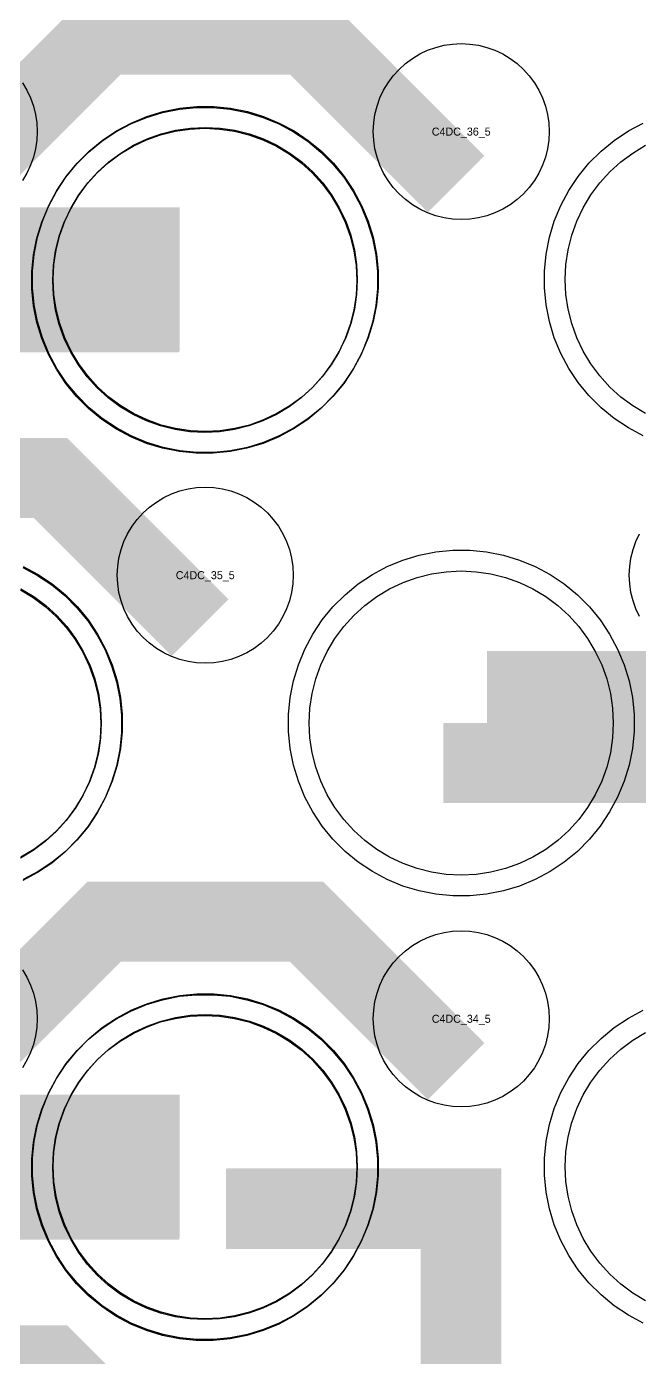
# Model space of a CAD drawing. Extents: x -11880 to 11880, y -14992 to 14992.
# Drawn here: x -10295.8 to -10104.3, y -10188 to -9772.3 of the extents above; entities that cross this region are included whole.
import ezdxf
from ezdxf.enums import TextEntityAlignment as Align

# ---------------------------------------------------------------- set-up
doc = ezdxf.new("R2010")
doc.units = 0
doc.header["$MEASUREMENT"] = 0
for name, color, linetype in [('GDS_775_DT_237', 138, 'CONTINUOUS'), ('RDL1_FS', 34, 'CONTINUOUS'), ('RDL_BS', 160, 'CONTINUOUS')]:
    doc.layers.add(name, color=color, linetype=linetype)

msp = doc.modelspace()

# ---------------------------------------------------------------- linework, layer by layer
at = {"layer": 'RDL1_FS', "color": 241, "true_color": 0xf7abae}
for points in [[(-10240.149, -9899.051), (-10244.806, -9898.822), (-10249.417, -9898.138), (-10253.94, -9897.006), (-10258.33, -9895.434), (-10262.544, -9893.442), (-10266.544, -9891.044), (-10270.289, -9888.266), (-10273.743, -9885.136), (-10276.873, -9881.682), (-10279.651, -9877.937), (-10282.049, -9873.937), (-10284.041, -9869.723), (-10285.613, -9865.333), (-10286.745, -9860.81), (-10287.429, -9856.199), (-10287.658, -9851.542), (-10287.429, -9846.885), (-10286.745, -9842.274), (-10285.613, -9837.751), (-10284.041, -9833.361), (-10282.049, -9829.147), (-10279.651, -9825.147), (-10276.873, -9821.402), (-10273.743, -9817.948), (-10270.289, -9814.818), (-10266.544, -9812.04), (-10262.544, -9809.642), (-10258.33, -9807.65), (-10253.94, -9806.078), (-10249.417, -9804.946), (-10244.806, -9804.262), (-10240.149, -9804.033), (-10235.492, -9804.262), (-10230.881, -9804.946), (-10226.358, -9806.078), (-10221.968, -9807.65), (-10217.754, -9809.642), (-10213.754, -9812.04), (-10210.009, -9814.818), (-10206.555, -9817.948), (-10203.425, -9821.402), (-10200.647, -9825.147), (-10198.249, -9829.147), (-10196.257, -9833.361), (-10194.685, -9837.751), (-10193.553, -9842.274), (-10192.869, -9846.885), (-10192.64, -9851.542), (-10192.869, -9856.199), (-10193.553, -9860.81), (-10194.685, -9865.333), (-10196.257, -9869.723), (-10198.249, -9873.937), (-10200.647, -9877.937), (-10203.425, -9881.682), (-10206.555, -9885.136), (-10210.009, -9888.266), (-10213.754, -9891.044), (-10217.754, -9893.442), (-10221.968, -9895.434), (-10226.358, -9897.006), (-10230.881, -9898.138), (-10235.492, -9898.822)], [(-10240.149, -10176.176), (-10244.806, -10175.947), (-10249.417, -10175.263), (-10253.94, -10174.131), (-10258.33, -10172.559), (-10262.544, -10170.567), (-10266.544, -10168.169), (-10270.289, -10165.391), (-10273.743, -10162.261), (-10276.873, -10158.807), (-10279.651, -10155.062), (-10282.049, -10151.062), (-10284.041, -10146.848), (-10285.613, -10142.458), (-10286.745, -10137.935), (-10287.429, -10133.324), (-10287.658, -10128.667), (-10287.429, -10124.01), (-10286.745, -10119.399), (-10285.613, -10114.876), (-10284.041, -10110.486), (-10282.049, -10106.272), (-10279.651, -10102.272), (-10276.873, -10098.527), (-10273.743, -10095.073), (-10270.289, -10091.943), (-10266.544, -10089.165), (-10262.544, -10086.767), (-10258.33, -10084.775), (-10253.94, -10083.203), (-10249.417, -10082.071), (-10244.806, -10081.387), (-10240.149, -10081.158), (-10235.492, -10081.387), (-10230.881, -10082.071), (-10226.358, -10083.203), (-10221.968, -10084.775), (-10217.754, -10086.767), (-10213.754, -10089.165), (-10210.009, -10091.943), (-10206.555, -10095.073), (-10203.425, -10098.527), (-10200.647, -10102.272), (-10198.249, -10106.272), (-10196.257, -10110.486), (-10194.685, -10114.876), (-10193.553, -10119.399), (-10192.869, -10124.01), (-10192.64, -10128.667), (-10192.869, -10133.324), (-10193.553, -10137.935), (-10194.685, -10142.458), (-10196.257, -10146.848), (-10198.249, -10151.062), (-10200.647, -10155.062), (-10203.425, -10158.807), (-10206.555, -10162.261), (-10210.009, -10165.391), (-10213.754, -10168.169), (-10217.754, -10170.567), (-10221.968, -10172.559), (-10226.358, -10174.131), (-10230.881, -10175.263), (-10235.492, -10175.947)]]:
    msp.add_lwpolyline(points, close=True, dxfattribs=at)
at = {"layer": 'RDL1_FS'}
for points in [[(-10240, -9898.769), (-10244.657, -9898.54), (-10249.268, -9897.856), (-10253.791, -9896.724), (-10258.181, -9895.152), (-10262.395, -9893.16), (-10266.395, -9890.762), (-10270.14, -9887.984), (-10273.594, -9884.854), (-10276.724, -9881.4), (-10279.502, -9877.655), (-10281.9, -9873.655), (-10283.892, -9869.441), (-10285.464, -9865.051), (-10286.596, -9860.528), (-10287.28, -9855.917), (-10287.509, -9851.26), (-10287.28, -9846.603), (-10286.596, -9841.992), (-10285.464, -9837.469), (-10283.892, -9833.079), (-10281.9, -9828.865), (-10279.502, -9824.865), (-10276.724, -9821.12), (-10273.594, -9817.666), (-10270.14, -9814.536), (-10266.395, -9811.758), (-10262.395, -9809.36), (-10258.181, -9807.368), (-10253.791, -9805.796), (-10249.268, -9804.664), (-10244.657, -9803.98), (-10240, -9803.751), (-10235.343, -9803.98), (-10230.732, -9804.664), (-10226.209, -9805.796), (-10221.819, -9807.368), (-10217.605, -9809.36), (-10213.605, -9811.758), (-10209.86, -9814.536), (-10206.406, -9817.666), (-10203.276, -9821.12), (-10200.498, -9824.865), (-10198.1, -9828.865), (-10196.108, -9833.079), (-10194.536, -9837.469), (-10193.404, -9841.992), (-10192.72, -9846.603), (-10192.491, -9851.26), (-10192.72, -9855.917), (-10193.404, -9860.528), (-10194.536, -9865.051), (-10196.108, -9869.441), (-10198.1, -9873.655), (-10200.498, -9877.655), (-10203.276, -9881.4), (-10206.406, -9884.854), (-10209.86, -9887.984), (-10213.605, -9890.762), (-10217.605, -9893.16), (-10221.819, -9895.152), (-10226.209, -9896.724), (-10230.732, -9897.856), (-10235.343, -9898.54)], [(-10160, -10037.329), (-10164.657, -10037.1), (-10169.268, -10036.416), (-10173.791, -10035.284), (-10178.181, -10033.712), (-10182.395, -10031.72), (-10186.395, -10029.322), (-10190.14, -10026.544), (-10193.594, -10023.414), (-10196.724, -10019.96), (-10199.502, -10016.215), (-10201.9, -10012.215), (-10203.892, -10008.001), (-10205.464, -10003.611), (-10206.596, -9999.088), (-10207.28, -9994.477), (-10207.509, -9989.82), (-10207.28, -9985.163), (-10206.596, -9980.552), (-10205.464, -9976.029), (-10203.892, -9971.639), (-10201.9, -9967.425), (-10199.502, -9963.425), (-10196.724, -9959.68), (-10193.594, -9956.226), (-10190.14, -9953.096), (-10186.395, -9950.318), (-10182.395, -9947.92), (-10178.181, -9945.928), (-10173.791, -9944.356), (-10169.268, -9943.224), (-10164.657, -9942.54), (-10160, -9942.311), (-10155.343, -9942.54), (-10150.732, -9943.224), (-10146.209, -9944.356), (-10141.819, -9945.928), (-10137.605, -9947.92), (-10133.605, -9950.318), (-10129.86, -9953.096), (-10126.406, -9956.226), (-10123.276, -9959.68), (-10120.498, -9963.425), (-10118.1, -9967.425), (-10116.108, -9971.639), (-10114.536, -9976.029), (-10113.404, -9980.552), (-10112.72, -9985.163), (-10112.491, -9989.82), (-10112.72, -9994.477), (-10113.404, -9999.088), (-10114.536, -10003.611), (-10116.108, -10008.001), (-10118.1, -10012.215), (-10120.498, -10016.215), (-10123.276, -10019.96), (-10126.406, -10023.414), (-10129.86, -10026.544), (-10133.605, -10029.322), (-10137.605, -10031.72), (-10141.819, -10033.712), (-10146.209, -10035.284), (-10150.732, -10036.416), (-10155.343, -10037.1)], [(-10240, -10175.894), (-10244.657, -10175.665), (-10249.268, -10174.981), (-10253.791, -10173.849), (-10258.181, -10172.277), (-10262.395, -10170.285), (-10266.395, -10167.887), (-10270.14, -10165.109), (-10273.594, -10161.979), (-10276.724, -10158.525), (-10279.502, -10154.78), (-10281.9, -10150.78), (-10283.892, -10146.566), (-10285.464, -10142.176), (-10286.596, -10137.653), (-10287.28, -10133.042), (-10287.509, -10128.385), (-10287.28, -10123.728), (-10286.596, -10119.117), (-10285.464, -10114.594), (-10283.892, -10110.204), (-10281.9, -10105.99), (-10279.502, -10101.99), (-10276.724, -10098.245), (-10273.594, -10094.791), (-10270.14, -10091.661), (-10266.395, -10088.883), (-10262.395, -10086.485), (-10258.181, -10084.493), (-10253.791, -10082.921), (-10249.268, -10081.789), (-10244.657, -10081.105), (-10240, -10080.876), (-10235.343, -10081.105), (-10230.732, -10081.789), (-10226.209, -10082.921), (-10221.819, -10084.493), (-10217.605, -10086.485), (-10213.605, -10088.883), (-10209.86, -10091.661), (-10206.406, -10094.791), (-10203.276, -10098.245), (-10200.498, -10101.99), (-10198.1, -10105.99), (-10196.108, -10110.204), (-10194.536, -10114.594), (-10193.404, -10119.117), (-10192.72, -10123.728), (-10192.491, -10128.385), (-10192.72, -10133.042), (-10193.404, -10137.653), (-10194.536, -10142.176), (-10196.108, -10146.566), (-10198.1, -10150.78), (-10200.498, -10154.78), (-10203.276, -10158.525), (-10206.406, -10161.979), (-10209.86, -10165.109), (-10213.605, -10167.887), (-10217.605, -10170.285), (-10221.819, -10172.277), (-10226.209, -10173.849), (-10230.732, -10174.981), (-10235.343, -10175.665)]]:
    msp.add_lwpolyline(points, close=True, dxfattribs=at)
for points in [[(-10102.395, -9893.16), (-10106.395, -9890.762), (-10110.14, -9887.984), (-10113.594, -9884.854), (-10116.724, -9881.4), (-10119.502, -9877.655), (-10121.9, -9873.655), (-10123.892, -9869.441), (-10125.464, -9865.051), (-10126.596, -9860.528), (-10127.28, -9855.917), (-10127.509, -9851.26), (-10127.28, -9846.603), (-10126.596, -9841.992), (-10125.464, -9837.469), (-10123.892, -9833.079), (-10121.9, -9828.865), (-10119.502, -9824.865), (-10116.724, -9821.12), (-10113.594, -9817.666), (-10110.14, -9814.536), (-10106.395, -9811.758), (-10102.395, -9809.36)], [(-10297.605, -9947.92), (-10293.605, -9950.318), (-10289.86, -9953.096), (-10286.406, -9956.226), (-10283.276, -9959.68), (-10280.498, -9963.425), (-10278.1, -9967.425), (-10276.108, -9971.639), (-10274.536, -9976.029), (-10273.404, -9980.552), (-10272.72, -9985.163), (-10272.491, -9989.82), (-10272.72, -9994.477), (-10273.404, -9999.088), (-10274.536, -10003.611), (-10276.108, -10008.001), (-10278.1, -10012.215), (-10280.498, -10016.215), (-10283.276, -10019.96), (-10286.406, -10023.414), (-10289.86, -10026.544), (-10293.605, -10029.322), (-10297.605, -10031.72)], [(-10102.395, -10170.285), (-10106.395, -10167.887), (-10110.14, -10165.109), (-10113.594, -10161.979), (-10116.724, -10158.525), (-10119.502, -10154.78), (-10121.9, -10150.78), (-10123.892, -10146.566), (-10125.464, -10142.176), (-10126.596, -10137.653), (-10127.28, -10133.042), (-10127.509, -10128.385), (-10127.28, -10123.728), (-10126.596, -10119.117), (-10125.464, -10114.594), (-10123.892, -10110.204), (-10121.9, -10105.99), (-10119.502, -10101.99), (-10116.724, -10098.245), (-10113.594, -10094.791), (-10110.14, -10091.661), (-10106.395, -10088.883), (-10102.395, -10086.485)]]:
    msp.add_lwpolyline(points, dxfattribs=at)
at = {"layer": 'RDL1_FS', "color": 241, "true_color": 0xf7abae}
for points in [[(-10320.147, -9851.542, 45, 45, 0), (-10248.147, -9851.542, 45, 45, 0)], [(-10320.147, -10128.667, 45, 45, 0), (-10248.147, -10128.667, 45, 45, 0)]]:
    msp.add_lwpolyline(points, format="xyseb", dxfattribs=at)
at = {"layer": 'RDL1_FS'}
for points in [[(-10319.998, -9851.26, 45, 45, 0), (-10247.998, -9851.26, 45, 45, 0)], [(-10151.998, -9989.82, 45, 45, 0), (-10079.998, -9989.82, 45, 45, 0)], [(-10319.998, -10128.385, 45, 45, 0), (-10247.998, -10128.385, 45, 45, 0)]]:
    msp.add_lwpolyline(points, format="xyseb", dxfattribs=at)
at = {"layer": 'RDL1_FS', "color": 241, "true_color": 0xf7abae}
msp.add_lwpolyline([(-10297.754, -9948.202), (-10293.754, -9950.6), (-10290.009, -9953.378), (-10286.555, -9956.508), (-10283.425, -9959.962), (-10280.647, -9963.707), (-10278.249, -9967.707), (-10276.257, -9971.921), (-10274.685, -9976.311), (-10273.553, -9980.834), (-10272.869, -9985.445), (-10272.64, -9990.102), (-10272.869, -9994.759), (-10273.553, -9999.37), (-10274.685, -10003.893), (-10276.257, -10008.283), (-10278.249, -10012.497), (-10280.647, -10016.497), (-10283.425, -10020.242), (-10286.555, -10023.696), (-10290.009, -10026.826), (-10293.754, -10029.604), (-10297.754, -10032.002)], dxfattribs=at)
at = {"layer": 'RDL_BS'}
for points in [[(-10317.438, -9820.574, 25, 25, 0), (-10271.623, -9774.759, 25, 25, 0), (-10238.07, -9774.759, 25, 25, 0)], [(-10161.599, -9821.473, 25, 25, 0), (-10208.313, -9774.759, 25, 25, 0), (-10238.071, -9774.759, 25, 25, 0)], [(-10241.599, -9960.033, 25, 25, 0), (-10288.313, -9913.319, 25, 25, 0), (-10318.071, -9913.319, 25, 25, 0)], [(-10165.603, -10002.32, 25, 25, 0), (-9987.5, -10002.32, 25, 25, 0)], [(-10317.438, -10097.699, 25, 25, 0), (-10271.623, -10051.884, 25, 25, 0), (-10238.07, -10051.884, 25, 25, 0)], [(-10161.599, -10098.598, 25, 25, 0), (-10208.313, -10051.884, 25, 25, 0), (-10238.071, -10051.884, 25, 25, 0)], [(-10160, -10235.655, 25, 25, 0), (-10160, -10128.878, 25, 25, 0)], [(-10160, -10235.655, 25, 25, 0), (-10160, -10128.878, 25, 25, 0)], [(-10147.5, -10141.378, 25, 25, 0), (-10233.333, -10141.378, 25, 25, 0)], [(-10147.5, -10141.378, 25, 25, 0), (-10212.167, -10141.378, 25, 25, 0)], [(-10241.599, -10237.163, 25, 25, 0), (-10288.313, -10190.449, 25, 25, 0), (-10318.071, -10190.449, 25, 25, 0)]]:
    msp.add_lwpolyline(points, format="xyseb", dxfattribs=at)
for points in [[(-10160, -9832.566), (-10162.693, -9832.434), (-10165.365, -9832.038), (-10167.984, -9831.381), (-10170.519, -9830.474), (-10172.956, -9829.322), (-10175.28, -9827.929), (-10177.443, -9826.326), (-10179.442, -9824.514), (-10181.254, -9822.515), (-10182.857, -9820.352), (-10184.25, -9818.028), (-10185.402, -9815.591), (-10186.309, -9813.056), (-10186.966, -9810.437), (-10187.362, -9807.765), (-10187.494, -9805.072), (-10187.362, -9802.379), (-10186.966, -9799.707), (-10186.309, -9797.088), (-10185.402, -9794.553), (-10184.25, -9792.116), (-10182.857, -9789.792), (-10181.254, -9787.629), (-10179.442, -9785.63), (-10177.443, -9783.818), (-10175.28, -9782.215), (-10172.956, -9780.822), (-10170.519, -9779.67), (-10167.984, -9778.763), (-10165.365, -9778.106), (-10162.693, -9777.71), (-10160, -9777.578), (-10157.307, -9777.71), (-10154.635, -9778.106), (-10152.016, -9778.763), (-10149.481, -9779.67), (-10147.044, -9780.822), (-10144.72, -9782.215), (-10142.557, -9783.818), (-10140.558, -9785.63), (-10138.746, -9787.629), (-10137.143, -9789.792), (-10135.75, -9792.116), (-10134.598, -9794.553), (-10133.691, -9797.088), (-10133.034, -9799.707), (-10132.638, -9802.379), (-10132.506, -9805.072), (-10132.638, -9807.765), (-10133.034, -9810.437), (-10133.691, -9813.056), (-10134.598, -9815.591), (-10135.75, -9818.028), (-10137.143, -9820.352), (-10138.746, -9822.515), (-10140.558, -9824.514), (-10142.557, -9826.326), (-10144.72, -9827.929), (-10147.044, -9829.322), (-10149.481, -9830.474), (-10152.016, -9831.381), (-10154.635, -9832.038), (-10157.307, -9832.434)], [(-10242.644, -9905.26), (-10247.938, -9904.743), (-10253.165, -9903.697), (-10258.205, -9902.166), (-10263.115, -9900.135), (-10267.777, -9897.643), (-10272.191, -9894.696), (-10276.292, -9891.334), (-10280.074, -9887.552), (-10283.436, -9883.451), (-10286.383, -9879.037), (-10288.875, -9874.375), (-10290.906, -9869.465), (-10292.437, -9864.425), (-10293.483, -9859.198), (-10294, -9853.904), (-10294, -9848.616), (-10293.483, -9843.322), (-10292.437, -9838.095), (-10290.906, -9833.055), (-10288.875, -9828.145), (-10286.383, -9823.483), (-10283.436, -9819.069), (-10280.074, -9814.968), (-10276.292, -9811.186), (-10272.191, -9807.824), (-10267.777, -9804.877), (-10263.115, -9802.385), (-10258.205, -9800.354), (-10253.165, -9798.823), (-10247.938, -9797.777), (-10242.644, -9797.26), (-10237.356, -9797.26), (-10232.062, -9797.777), (-10226.835, -9798.823), (-10221.795, -9800.354), (-10216.885, -9802.385), (-10212.223, -9804.877), (-10207.809, -9807.824), (-10203.708, -9811.186), (-10199.926, -9814.968), (-10196.564, -9819.069), (-10193.617, -9823.483), (-10191.125, -9828.145), (-10189.094, -9833.055), (-10187.563, -9838.095), (-10186.517, -9843.322), (-10186, -9848.616), (-10186, -9853.904), (-10186.517, -9859.198), (-10187.563, -9864.425), (-10189.094, -9869.465), (-10191.125, -9874.375), (-10193.617, -9879.037), (-10196.564, -9883.451), (-10199.926, -9887.552), (-10203.708, -9891.334), (-10207.809, -9894.696), (-10212.223, -9897.643), (-10216.885, -9900.135), (-10221.795, -9902.166), (-10226.835, -9903.697), (-10232.062, -9904.743), (-10237.356, -9905.26)], [(-10240, -9971.126), (-10242.693, -9970.994), (-10245.365, -9970.598), (-10247.984, -9969.941), (-10250.519, -9969.034), (-10252.956, -9967.882), (-10255.28, -9966.489), (-10257.443, -9964.886), (-10259.442, -9963.074), (-10261.254, -9961.075), (-10262.857, -9958.912), (-10264.25, -9956.588), (-10265.402, -9954.151), (-10266.309, -9951.616), (-10266.966, -9948.997), (-10267.362, -9946.325), (-10267.494, -9943.632), (-10267.362, -9940.939), (-10266.966, -9938.267), (-10266.309, -9935.648), (-10265.402, -9933.113), (-10264.25, -9930.676), (-10262.857, -9928.352), (-10261.254, -9926.189), (-10259.442, -9924.19), (-10257.443, -9922.378), (-10255.28, -9920.775), (-10252.956, -9919.382), (-10250.519, -9918.23), (-10247.984, -9917.323), (-10245.365, -9916.666), (-10242.693, -9916.27), (-10240, -9916.138), (-10237.307, -9916.27), (-10234.635, -9916.666), (-10232.016, -9917.323), (-10229.481, -9918.23), (-10227.044, -9919.382), (-10224.72, -9920.775), (-10222.557, -9922.378), (-10220.558, -9924.19), (-10218.746, -9926.189), (-10217.143, -9928.352), (-10215.75, -9930.676), (-10214.598, -9933.113), (-10213.691, -9935.648), (-10213.034, -9938.267), (-10212.638, -9940.939), (-10212.506, -9943.632), (-10212.638, -9946.325), (-10213.034, -9948.997), (-10213.691, -9951.616), (-10214.598, -9954.151), (-10215.75, -9956.588), (-10217.143, -9958.912), (-10218.746, -9961.075), (-10220.558, -9963.074), (-10222.557, -9964.886), (-10224.72, -9966.489), (-10227.044, -9967.882), (-10229.481, -9969.034), (-10232.016, -9969.941), (-10234.635, -9970.598), (-10237.307, -9970.994)], [(-10162.644, -10043.82), (-10167.938, -10043.303), (-10173.165, -10042.257), (-10178.205, -10040.726), (-10183.115, -10038.695), (-10187.777, -10036.203), (-10192.191, -10033.256), (-10196.292, -10029.894), (-10200.074, -10026.112), (-10203.436, -10022.011), (-10206.383, -10017.597), (-10208.875, -10012.935), (-10210.906, -10008.025), (-10212.437, -10002.985), (-10213.483, -9997.758), (-10214, -9992.464), (-10214, -9987.176), (-10213.483, -9981.882), (-10212.437, -9976.655), (-10210.906, -9971.615), (-10208.875, -9966.705), (-10206.383, -9962.043), (-10203.436, -9957.629), (-10200.074, -9953.528), (-10196.292, -9949.746), (-10192.191, -9946.384), (-10187.777, -9943.437), (-10183.115, -9940.945), (-10178.205, -9938.914), (-10173.165, -9937.383), (-10167.938, -9936.337), (-10162.644, -9935.82), (-10157.356, -9935.82), (-10152.062, -9936.337), (-10146.835, -9937.383), (-10141.795, -9938.914), (-10136.885, -9940.945), (-10132.223, -9943.437), (-10127.809, -9946.384), (-10123.708, -9949.746), (-10119.926, -9953.528), (-10116.564, -9957.629), (-10113.617, -9962.043), (-10111.125, -9966.705), (-10109.094, -9971.615), (-10107.563, -9976.655), (-10106.517, -9981.882), (-10106, -9987.176), (-10106, -9992.464), (-10106.517, -9997.758), (-10107.563, -10002.985), (-10109.094, -10008.025), (-10111.125, -10012.935), (-10113.617, -10017.597), (-10116.564, -10022.011), (-10119.926, -10026.112), (-10123.708, -10029.894), (-10127.809, -10033.256), (-10132.223, -10036.203), (-10136.885, -10038.695), (-10141.795, -10040.726), (-10146.835, -10042.257), (-10152.062, -10043.303), (-10157.356, -10043.82)], [(-10160, -10109.691), (-10162.693, -10109.559), (-10165.365, -10109.163), (-10167.984, -10108.506), (-10170.519, -10107.599), (-10172.956, -10106.447), (-10175.28, -10105.054), (-10177.443, -10103.451), (-10179.442, -10101.639), (-10181.254, -10099.64), (-10182.857, -10097.477), (-10184.25, -10095.153), (-10185.402, -10092.716), (-10186.309, -10090.181), (-10186.966, -10087.562), (-10187.362, -10084.89), (-10187.494, -10082.197), (-10187.362, -10079.504), (-10186.966, -10076.832), (-10186.309, -10074.213), (-10185.402, -10071.678), (-10184.25, -10069.241), (-10182.857, -10066.917), (-10181.254, -10064.754), (-10179.442, -10062.755), (-10177.443, -10060.943), (-10175.28, -10059.34), (-10172.956, -10057.947), (-10170.519, -10056.795), (-10167.984, -10055.888), (-10165.365, -10055.231), (-10162.693, -10054.835), (-10160, -10054.703), (-10157.307, -10054.835), (-10154.635, -10055.231), (-10152.016, -10055.888), (-10149.481, -10056.795), (-10147.044, -10057.947), (-10144.72, -10059.34), (-10142.557, -10060.943), (-10140.558, -10062.755), (-10138.746, -10064.754), (-10137.143, -10066.917), (-10135.75, -10069.241), (-10134.598, -10071.678), (-10133.691, -10074.213), (-10133.034, -10076.832), (-10132.638, -10079.504), (-10132.506, -10082.197), (-10132.638, -10084.89), (-10133.034, -10087.562), (-10133.691, -10090.181), (-10134.598, -10092.716), (-10135.75, -10095.153), (-10137.143, -10097.477), (-10138.746, -10099.64), (-10140.558, -10101.639), (-10142.557, -10103.451), (-10144.72, -10105.054), (-10147.044, -10106.447), (-10149.481, -10107.599), (-10152.016, -10108.506), (-10154.635, -10109.163), (-10157.307, -10109.559)], [(-10242.644, -10182.385), (-10247.938, -10181.868), (-10253.165, -10180.822), (-10258.205, -10179.291), (-10263.115, -10177.26), (-10267.777, -10174.768), (-10272.191, -10171.821), (-10276.292, -10168.459), (-10280.074, -10164.677), (-10283.436, -10160.576), (-10286.383, -10156.162), (-10288.875, -10151.5), (-10290.906, -10146.59), (-10292.437, -10141.55), (-10293.483, -10136.323), (-10294, -10131.029), (-10294, -10125.741), (-10293.483, -10120.447), (-10292.437, -10115.22), (-10290.906, -10110.18), (-10288.875, -10105.27), (-10286.383, -10100.608), (-10283.436, -10096.194), (-10280.074, -10092.093), (-10276.292, -10088.311), (-10272.191, -10084.949), (-10267.777, -10082.002), (-10263.115, -10079.51), (-10258.205, -10077.479), (-10253.165, -10075.948), (-10247.938, -10074.902), (-10242.644, -10074.385), (-10237.356, -10074.385), (-10232.062, -10074.902), (-10226.835, -10075.948), (-10221.795, -10077.479), (-10216.885, -10079.51), (-10212.223, -10082.002), (-10207.809, -10084.949), (-10203.708, -10088.311), (-10199.926, -10092.093), (-10196.564, -10096.194), (-10193.617, -10100.608), (-10191.125, -10105.27), (-10189.094, -10110.18), (-10187.563, -10115.22), (-10186.517, -10120.447), (-10186, -10125.741), (-10186, -10131.029), (-10186.517, -10136.323), (-10187.563, -10141.55), (-10189.094, -10146.59), (-10191.125, -10151.5), (-10193.617, -10156.162), (-10196.564, -10160.576), (-10199.926, -10164.677), (-10203.708, -10168.459), (-10207.809, -10171.821), (-10212.223, -10174.768), (-10216.885, -10177.26), (-10221.795, -10179.291), (-10226.835, -10180.822), (-10232.062, -10181.868), (-10237.356, -10182.385)]]:
    msp.add_lwpolyline(points, close=True, dxfattribs=at)
for points in [[(-10297.143, -9789.792), (-10295.75, -9792.116), (-10294.598, -9794.553), (-10293.691, -9797.088), (-10293.034, -9799.707), (-10292.638, -9802.379), (-10292.506, -9805.072), (-10292.638, -9807.765), (-10293.034, -9810.437), (-10293.691, -9813.056), (-10294.598, -9815.591), (-10295.75, -9818.028), (-10297.143, -9820.352)], [(-10103.115, -9900.135), (-10107.777, -9897.643), (-10112.191, -9894.696), (-10116.292, -9891.334), (-10120.074, -9887.552), (-10123.436, -9883.451), (-10126.383, -9879.037), (-10128.875, -9874.375), (-10130.906, -9869.465), (-10132.437, -9864.425), (-10133.483, -9859.198), (-10134, -9853.904), (-10134, -9848.616), (-10133.483, -9843.322), (-10132.437, -9838.095), (-10130.906, -9833.055), (-10128.875, -9828.145), (-10126.383, -9823.483), (-10123.436, -9819.069), (-10120.074, -9814.968), (-10116.292, -9811.186), (-10112.191, -9807.824), (-10107.777, -9804.877), (-10103.115, -9802.385)], [(-10104.25, -9956.588), (-10105.402, -9954.151), (-10106.309, -9951.616), (-10106.966, -9948.997), (-10107.362, -9946.325), (-10107.494, -9943.632), (-10107.362, -9940.939), (-10106.966, -9938.267), (-10106.309, -9935.648), (-10105.402, -9933.113), (-10104.25, -9930.676)], [(-10296.885, -9940.945), (-10292.223, -9943.437), (-10287.809, -9946.384), (-10283.708, -9949.746), (-10279.926, -9953.528), (-10276.564, -9957.629), (-10273.617, -9962.043), (-10271.125, -9966.705), (-10269.094, -9971.615), (-10267.563, -9976.655), (-10266.517, -9981.882), (-10266, -9987.176), (-10266, -9992.464), (-10266.517, -9997.758), (-10267.563, -10002.985), (-10269.094, -10008.025), (-10271.125, -10012.935), (-10273.617, -10017.597), (-10276.564, -10022.011), (-10279.926, -10026.112), (-10283.708, -10029.894), (-10287.809, -10033.256), (-10292.223, -10036.203), (-10296.885, -10038.695)], [(-10297.143, -10066.917), (-10295.75, -10069.241), (-10294.598, -10071.678), (-10293.691, -10074.213), (-10293.034, -10076.832), (-10292.638, -10079.504), (-10292.506, -10082.197), (-10292.638, -10084.89), (-10293.034, -10087.562), (-10293.691, -10090.181), (-10294.598, -10092.716), (-10295.75, -10095.153), (-10297.143, -10097.477)], [(-10103.115, -10177.26), (-10107.777, -10174.768), (-10112.191, -10171.821), (-10116.292, -10168.459), (-10120.074, -10164.677), (-10123.436, -10160.576), (-10126.383, -10156.162), (-10128.875, -10151.5), (-10130.906, -10146.59), (-10132.437, -10141.55), (-10133.483, -10136.323), (-10134, -10131.029), (-10134, -10125.741), (-10133.483, -10120.447), (-10132.437, -10115.22), (-10130.906, -10110.18), (-10128.875, -10105.27), (-10126.383, -10100.608), (-10123.436, -10096.194), (-10120.074, -10092.093), (-10116.292, -10088.311), (-10112.191, -10084.949), (-10107.777, -10082.002), (-10103.115, -10079.51)]]:
    msp.add_lwpolyline(points, dxfattribs=at)
at = {"layer": 'RDL_BS', "color": 241, "true_color": 0xf7abae}
for points in [[(-10242.793, -9905.542), (-10248.087, -9905.025), (-10253.314, -9903.979), (-10258.354, -9902.448), (-10263.264, -9900.417), (-10267.926, -9897.925), (-10272.34, -9894.978), (-10276.441, -9891.616), (-10280.223, -9887.834), (-10283.585, -9883.733), (-10286.532, -9879.319), (-10289.024, -9874.657), (-10291.055, -9869.747), (-10292.586, -9864.707), (-10293.632, -9859.48), (-10294.149, -9854.186), (-10294.149, -9848.898), (-10293.632, -9843.604), (-10292.586, -9838.377), (-10291.055, -9833.337), (-10289.024, -9828.427), (-10286.532, -9823.765), (-10283.585, -9819.351), (-10280.223, -9815.25), (-10276.441, -9811.468), (-10272.34, -9808.106), (-10267.926, -9805.159), (-10263.264, -9802.667), (-10258.354, -9800.636), (-10253.314, -9799.105), (-10248.087, -9798.059), (-10242.793, -9797.542), (-10237.505, -9797.542), (-10232.211, -9798.059), (-10226.984, -9799.105), (-10221.944, -9800.636), (-10217.034, -9802.667), (-10212.372, -9805.159), (-10207.958, -9808.106), (-10203.857, -9811.468), (-10200.075, -9815.25), (-10196.713, -9819.351), (-10193.766, -9823.765), (-10191.274, -9828.427), (-10189.243, -9833.337), (-10187.712, -9838.377), (-10186.666, -9843.604), (-10186.149, -9848.898), (-10186.149, -9854.186), (-10186.666, -9859.48), (-10187.712, -9864.707), (-10189.243, -9869.747), (-10191.274, -9874.657), (-10193.766, -9879.319), (-10196.713, -9883.733), (-10200.075, -9887.834), (-10203.857, -9891.616), (-10207.958, -9894.978), (-10212.372, -9897.925), (-10217.034, -9900.417), (-10221.944, -9902.448), (-10226.984, -9903.979), (-10232.211, -9905.025), (-10237.505, -9905.542)], [(-10242.793, -10182.667), (-10248.087, -10182.15), (-10253.314, -10181.104), (-10258.354, -10179.573), (-10263.264, -10177.542), (-10267.926, -10175.05), (-10272.34, -10172.103), (-10276.441, -10168.741), (-10280.223, -10164.959), (-10283.585, -10160.858), (-10286.532, -10156.444), (-10289.024, -10151.782), (-10291.055, -10146.872), (-10292.586, -10141.832), (-10293.632, -10136.605), (-10294.149, -10131.311), (-10294.149, -10126.023), (-10293.632, -10120.729), (-10292.586, -10115.502), (-10291.055, -10110.462), (-10289.024, -10105.552), (-10286.532, -10100.89), (-10283.585, -10096.476), (-10280.223, -10092.375), (-10276.441, -10088.593), (-10272.34, -10085.231), (-10267.926, -10082.284), (-10263.264, -10079.792), (-10258.354, -10077.761), (-10253.314, -10076.23), (-10248.087, -10075.184), (-10242.793, -10074.667), (-10237.505, -10074.667), (-10232.211, -10075.184), (-10226.984, -10076.23), (-10221.944, -10077.761), (-10217.034, -10079.792), (-10212.372, -10082.284), (-10207.958, -10085.231), (-10203.857, -10088.593), (-10200.075, -10092.375), (-10196.713, -10096.476), (-10193.766, -10100.89), (-10191.274, -10105.552), (-10189.243, -10110.462), (-10187.712, -10115.502), (-10186.666, -10120.729), (-10186.149, -10126.023), (-10186.149, -10131.311), (-10186.666, -10136.605), (-10187.712, -10141.832), (-10189.243, -10146.872), (-10191.274, -10151.782), (-10193.766, -10156.444), (-10196.713, -10160.858), (-10200.075, -10164.959), (-10203.857, -10168.741), (-10207.958, -10172.103), (-10212.372, -10175.05), (-10217.034, -10177.542), (-10221.944, -10179.573), (-10226.984, -10181.104), (-10232.211, -10182.15), (-10237.505, -10182.667)]]:
    msp.add_lwpolyline(points, close=True, dxfattribs=at)
msp.add_lwpolyline([(-10297.034, -9941.227), (-10292.372, -9943.719), (-10287.958, -9946.666), (-10283.857, -9950.028), (-10280.075, -9953.81), (-10276.713, -9957.911), (-10273.766, -9962.325), (-10271.274, -9966.987), (-10269.243, -9971.897), (-10267.712, -9976.937), (-10266.666, -9982.164), (-10266.149, -9987.458), (-10266.149, -9992.746), (-10266.666, -9998.04), (-10267.712, -10003.267), (-10269.243, -10008.307), (-10271.274, -10013.217), (-10273.766, -10017.879), (-10276.713, -10022.293), (-10280.075, -10026.394), (-10283.857, -10030.176), (-10287.958, -10033.538), (-10292.372, -10036.485), (-10297.034, -10038.977)], dxfattribs=at)
for points in [[(-10160.149, -10235.937, 25, 25, 0), (-10160.149, -10129.16, 25, 25, 0)], [(-10160.149, -10235.937, 25, 25, 0), (-10160.149, -10129.16, 25, 25, 0)], [(-10147.649, -10141.66, 25, 25, 0), (-10233.482, -10141.66, 25, 25, 0)], [(-10147.649, -10141.66, 25, 25, 0), (-10212.316, -10141.66, 25, 25, 0)]]:
    msp.add_lwpolyline(points, format="xyseb", dxfattribs=at)

# ---------------------------------------------------------------- texts
at = {"layer": 'GDS_775_DT_237'}
for s, p in [('C4DC_36_5', (-10160, -9805.072)), ('C4DC_36_5', (-10160, -9805.072)), ('C4DC_35_5', (-10240, -9943.632)), ('C4DC_35_5', (-10240, -9943.632)), ('C4DC_34_5', (-10160, -10082.197)), ('C4DC_34_5', (-10160, -10082.197))]:
    msp.add_text(s, height=2.5, dxfattribs=at).set_placement(p, align=Align.MIDDLE_CENTER)

doc.saveas('drawing.dxf')
